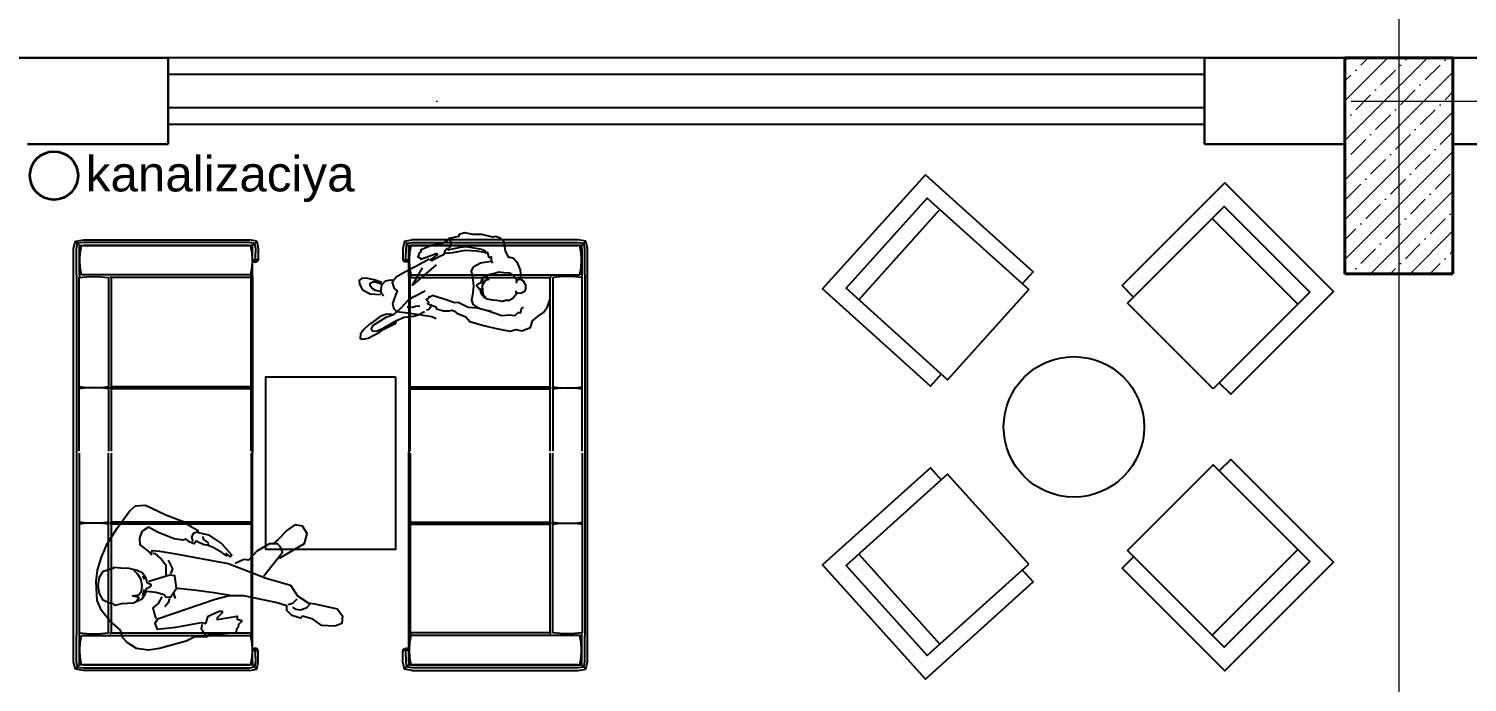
# Model space of a CAD drawing. Header units: millimetres. Extents: x 1531071 to 1560283, y -701792 to -691067.
# Drawn here: x 1547817 to 1548483, y -696664 to -696361 of the extents above; entities that cross this region are included whole.
import ezdxf

# ---------------------------------------------------------------- set-up
doc = ezdxf.new("R2010")
doc.units = ezdxf.units.MM
doc.header["$LTSCALE"] = 20
doc.header["$MEASUREMENT"] = 0
doc.linetypes.add('Dot & Dashed', pattern=[670.277762, 352.777767, -176.388884, 0, -141.111112])
doc.layers.add('mebel', color=21, linetype='Continuous')
doc.layers.add('PLEPO', color=8, linetype='Continuous')
for name, color, linetype, lineweight in [('OXLAR', 6, 'Continuous', 5), ('Qapi', 5, 'Continuous', 13), ('RAZMERI', 251, 'Continuous', 5), ('wall ext', 30, 'Continuous', 30)]:
    doc.layers.add(name, color=color, linetype=linetype, lineweight=lineweight)
doc.layers.add('Конструктив - Колонны_Ном._пера__202', color=7, linetype='Continuous', lineweight=0, true_color=0x38637a)
doc.layers.add('Конструктив - Колонны_Ном._пера__28', color=7, linetype='Continuous', lineweight=40, true_color=0xffe4e1)
doc.styles.add('СГЕНЕРИР_СТИЛЬ_1', font='arial.ttf')

# ---------------------------------------------------------------- blocks, each defined once
blk = doc.blocks.new('M_DFURN_FURN_3D SOFA - 1-SEAT_P')
at = {"color": 0, "linetype": 'ByBlock', "lineweight": -2}
blk.add_line((0.222216, 0.394416), (0.222216, -0.394416), dxfattribs=at)
blk.add_lwpolyline([(0.944418, 0.394416), (0.944418, 0.499968), (0, 0.499968), (0, -0.499968), (0.944418, -0.499968), (0.944418, -0.394416)], dxfattribs=at)
blk.add_lwpolyline([(0.999972, -0.394416), (0.999972, 0.394416), (0.111108, 0.394416), (0.111108, -0.394416)], close=True, dxfattribs=at)
at = {"layer": 'Defpoints', "color": 0, "linetype": 'ByBlock', "lineweight": -2}
for p in [(0, 0.499968), (0, -0.499968)]:
    blk.add_point(p, dxfattribs=at)
blk = doc.blocks.new('werr')
at = {"layer": 'mebel'}
for p, q in [((1475466.6, -813383.8), (1475475.3, -813349.8)), ((1475475.3, -813349.8), (1475511.7, -813343.3)), ((1475475.3, -813349.8), (1475477.9, -813352.8)), ((1475477.9, -813352.8), (1475493, -813370.2)), ((1475480.1, -813383.9), (1475484.2, -813360)), ((1475511.6, -813356.8), (1475484.2, -813360)), ((1476281, -813356.8), (1475511.6, -813356.8)), ((1475511.7, -813343.3), (1476281.1, -813343.3)), ((1476304.7, -813360.2), (1476281, -813356.8)), ((1476314.3, -813350.7), (1476281.1, -813343.3)), ((1476311.5, -813353.5), (1476295.2, -813369.8)), ((1476304.7, -813360.2), (1476308.1, -813383.9)), ((1476311.5, -813353.5), (1476314.3, -813350.7)), ((1476314.3, -813350.7), (1476321.6, -813383.9)), ((1475466.6, -813505.5), (1475466.6, -813383.8)), ((1475480.1, -813505.5), (1475480.1, -813383.9)), ((1475493.6, -813383.9), (1475493.6, -813505.5)), ((1475493.7, -813370.4), (1475502.8, -813370.4)), ((1475493.7, -813505.5), (1475493.7, -813370.4)), ((1475495.2, -813437.9), (1475497.1, -813404.1)), ((1475497.1, -813404.1), (1475502.8, -813370.4)), ((1475502.8, -813370.4), (1476285.7, -813370.4)), ((1476281, -813370.3), (1475511.6, -813370.3)), ((1476294.6, -813370.4), (1476285.7, -813370.4)), ((1476285.7, -813370.4), (1476291.5, -813404.1)), ((1476291.5, -813404.1), (1476293.4, -813437.9)), ((1476294.6, -813382.8), (1476294.6, -813370.4)), ((1476294.6, -813430), (1476294.6, -813383.8)), ((1476294.6, -813430), (1476294.6, -813433.4)), ((1476298.5, -813436.8), (1476294.6, -813430)), ((1476308.1, -813383.9), (1476308.1, -813406.4)), ((1476308.1, -813439.6), (1476308.1, -813406.4)), ((1476317.6, -813436.8), (1476321.6, -813430)), ((1476321.6, -813383.9), (1476321.6, -813395.1)), ((1476321.6, -813395.1), (1476321.6, -813406.4)), ((1476321.6, -813406.4), (1476321.6, -813430)), ((1476321.6, -813430), (1476321.6, -813433.4)), ((1476322.4, -813433.4), (1476321.6, -813431.3)), ((1475497.1, -813471.7), (1475495.2, -813437.9)), ((1475502.8, -813505.5), (1475497.1, -813471.7)), ((1476291.5, -813471.7), (1476285.7, -813505.5)), ((1476293.4, -813437.9), (1476291.5, -813471.7)), ((1476294.6, -813433.4), (1476298.6, -813443)), ((1476294.6, -813433.5), (1476298.6, -813443)), ((1476294.6, -813513), (1476294.6, -813433.5)), ((1476298.5, -813436.8), (1476308.1, -813439.6)), ((1476298.6, -813443), (1476298.5, -813436.8)), ((1476298.6, -813443), (1476308.1, -813446.9)), ((1476303.8, -813445.1), (1476308.1, -813446.9)), ((1476317.6, -813436.8), (1476308.1, -813439.6)), ((1476308.1, -813439.6), (1476308.1, -813446.9)), ((1476308.1, -813446.9), (1476308.2, -813446.9)), ((1476308.1, -813446.9), (1476309, -813446.9)), ((1476309, -813446.9), (1476318.5, -813442.9)), ((1476317.7, -813442.9), (1476317.6, -813436.8)), ((1476318.5, -813442.9), (1476317.7, -813442.9)), ((1476322.4, -813433.4), (1476318.5, -813442.9)), ((1476321.6, -813433.4), (1476322.4, -813433.4)), ((1475466.6, -815176.2), (1475466.6, -813505.5)), ((1475480.1, -813505.5), (1475480.1, -815176.2)), ((1475492.3, -813519), (1475526.1, -813514.5)), ((1475492.3, -814322.6), (1475492.3, -813519)), ((1475493.7, -813505.5), (1475493.7, -813518.8)), ((1476285.7, -813505.5), (1475502.8, -813505.5)), ((1475526.1, -813514.5), (1475559.9, -813513)), ((1475559.9, -813513), (1475593.7, -813514.5)), ((1475593.7, -813514.5), (1475627.5, -813519)), ((1475627.5, -813519), (1475627.5, -814322.6)), ((1475634.9, -813513), (1475636.4, -813514.5)), ((1475636.4, -813514.5), (1475640.9, -813519)), ((1476288.7, -813519), (1475640.9, -813519)), ((1475640.9, -813519), (1475640.9, -814322.6)), ((1476287.4, -813507.7), (1476287.4, -813513)), ((1476288.7, -813519), (1476293.2, -813514.5)), ((1476288.7, -814322.6), (1476288.7, -813519)), ((1476293.2, -813514.5), (1476294.7, -813513)), ((1476294.7, -813513), (1476294.7, -814328.5)), ((1475526.1, -814029.4), (1475492.3, -814024.9)), ((1475526.1, -814029.5), (1475492.3, -814034)), ((1475493.7, -814033.8), (1475493.7, -814025.1)), ((1475559.9, -814028), (1475526.1, -814029.5)), ((1475559.9, -814030.9), (1475526.1, -814029.4)), ((1475593.7, -814029.5), (1475559.9, -814028)), ((1475593.7, -814029.4), (1475559.9, -814030.9)), ((1475593, -814029.5), (1475593.7, -814029.4)), ((1475593.7, -814029.5), (1475593, -814029.5)), ((1475627.5, -814024.9), (1475593.7, -814029.4)), ((1475627.4, -814034), (1475593.7, -814029.5)), ((1475634.9, -814028), (1475636.4, -814029.5)), ((1475636.4, -814029.4), (1475634.9, -814030.9)), ((1475640.9, -814024.9), (1475636.4, -814029.4)), ((1475636.4, -814029.5), (1475640.9, -814034)), ((1476288.7, -814024.9), (1475640.9, -814024.9)), ((1476293.2, -814029.4), (1476288.7, -814024.9)), ((1476293.2, -814029.5), (1476288.7, -814034)), ((1476294.7, -814028), (1476293.2, -814029.5)), ((1476294.7, -814030.9), (1476293.2, -814029.4)), ((1476288.7, -814034), (1475640.9, -814034)), ((1475492.3, -814331.6), (1475492.3, -815162.7)), ((1475627.4, -815162.7), (1475627.4, -814331.6)), ((1475640.9, -814331.6), (1475640.9, -815162.7)), ((1476288.7, -814331.6), (1476288.7, -815162.7)), ((1476294.7, -815168.7), (1476294.7, -814325.6)), ((1475526.1, -814656.2), (1475492.3, -814651.7)), ((1475526.1, -814656.3), (1475492.3, -814660.7)), ((1475493.7, -814660.6), (1475493.7, -814651.9)), ((1475559.9, -814654.8), (1475526.1, -814656.3)), ((1475559.9, -814657.7), (1475526.1, -814656.2)), ((1475593.7, -814656.3), (1475559.9, -814654.8)), ((1475593.7, -814656.2), (1475559.9, -814657.7)), ((1475593, -814656.2), (1475593.7, -814656.2)), ((1475593.7, -814656.3), (1475593, -814656.2)), ((1475627.5, -814651.7), (1475593.7, -814656.2)), ((1475627.4, -814660.7), (1475593.7, -814656.3)), ((1475634.9, -814654.8), (1475636.4, -814656.3)), ((1475636.4, -814656.2), (1475634.9, -814657.7)), ((1475640.9, -814651.7), (1475636.4, -814656.2)), ((1475636.4, -814656.3), (1475640.9, -814660.7)), ((1476288.7, -814651.7), (1475640.9, -814651.7)), ((1476288.7, -814660.7), (1475640.9, -814660.7)), ((1476293.2, -814656.2), (1476288.7, -814651.7)), ((1476293.2, -814656.3), (1476288.7, -814660.7)), ((1476294.7, -814654.8), (1476293.2, -814656.3)), ((1476294.7, -814657.7), (1476293.2, -814656.2)), ((1475492.3, -815162.7), (1475526.1, -815167.2)), ((1475493.7, -815176.2), (1475493.7, -815162.9)), ((1475593.7, -815167.2), (1475627.4, -815162.7)), ((1475634.9, -815168.7), (1475640.9, -815162.7)), ((1475640.9, -815162.7), (1476288.7, -815162.7)), ((1476288.7, -815162.7), (1476294.7, -815168.7)), ((1475466.6, -815297.9), (1475466.6, -815176.3)), ((1475480.1, -815297.9), (1475480.1, -815176.3)), ((1475493.6, -815297.8), (1475493.6, -815176.3)), ((1475493.7, -815311.4), (1475493.7, -815176.2)), ((1475495.2, -815243.8), (1475497.1, -815210)), ((1475497.1, -815210), (1475502.8, -815176.2)), ((1475502.8, -815176.2), (1476285.7, -815176.2)), ((1475526.1, -815167.2), (1475559.9, -815168.7)), ((1475559.9, -815168.7), (1475593.7, -815167.2)), ((1476285.7, -815176.2), (1476291.5, -815210)), ((1476287.4, -815178.5), (1476286.1, -815178.5)), ((1476287.4, -815168.7), (1476287.4, -815178.5)), ((1476291.5, -815210), (1476293.4, -815243.8)), ((1476294.6, -815248.2), (1476294.6, -815168.7)), ((1475475.3, -815332), (1475466.6, -815297.9)), ((1475484.2, -815321.7), (1475480.1, -815297.9)), ((1475497.1, -815277.6), (1475495.2, -815243.8)), ((1475502.8, -815311.4), (1475497.1, -815277.6)), ((1476291.5, -815277.6), (1476285.7, -815311.4)), ((1476293.4, -815243.8), (1476291.5, -815277.6)), ((1476294.6, -815248.3), (1476298.6, -815238.7)), ((1476294.6, -815251.7), (1476298.5, -815245)), ((1476294.6, -815297.9), (1476294.6, -815248.3)), ((1476298.6, -815238.7), (1476298.5, -815245)), ((1476298.5, -815245), (1476308.1, -815242.2)), ((1476308.1, -815234.8), (1476298.6, -815238.7)), ((1476303.9, -815236.5), (1476308.1, -815234.8)), ((1476308.1, -815297.9), (1476304.7, -815321.5)), ((1476308.1, -815234.8), (1476308.2, -815234.8)), ((1476309, -815234.8), (1476308.1, -815234.8)), ((1476308.1, -815242.2), (1476308.1, -815234.8)), ((1476308.1, -815242.2), (1476317.6, -815245)), ((1476308.1, -815275.3), (1476308.1, -815242.2)), ((1476308.1, -815275.3), (1476308.1, -815297.9)), ((1476318.5, -815238.8), (1476309, -815234.8)), ((1476314.3, -815331), (1476321.6, -815297.8)), ((1476317.6, -815245), (1476321.6, -815251.7)), ((1476318.5, -815238.8), (1476317.7, -815238.8)), ((1476322.4, -815248.4), (1476318.5, -815238.8)), ((1476322.4, -815248.4), (1476321.6, -815250.4)), ((1476321.6, -815248.4), (1476322.4, -815248.4)), ((1476321.6, -815251.7), (1476321.6, -815248.4)), ((1476321.6, -815297.8), (1476321.6, -815251.7)), ((1475475.3, -815332), (1475477.9, -815329)), ((1475511.7, -815338.4), (1475475.3, -815332)), ((1475477.9, -815329), (1475484.2, -815321.7)), ((1475490.4, -815314.5), (1475484.2, -815321.7)), ((1475484.2, -815321.7), (1475511.6, -815324.9)), ((1475490.4, -815314.5), (1475493, -815311.5)), ((1476294.6, -815311.4), (1475493.7, -815311.4)), ((1476285.7, -815311.4), (1475502.8, -815311.4)), ((1475511.6, -815311.4), (1476281, -815311.4)), ((1475511.6, -815324.9), (1476281, -815324.9)), ((1476281.1, -815338.4), (1475511.7, -815338.4)), ((1476281, -815324.9), (1476304.7, -815321.5)), ((1476281.1, -815338.4), (1476314.3, -815331)), ((1476294.6, -815298.9), (1476294.6, -815311.4)), ((1476298, -815314.7), (1476295.2, -815311.9)), ((1476304.7, -815321.5), (1476298, -815314.7)), ((1476304.7, -815321.5), (1476311.5, -815328.2)), ((1476314.3, -815331), (1476311.5, -815328.2))]:
    blk.add_line(p, q, dxfattribs=at)

msp = doc.modelspace()

# ---------------------------------------------------------------- hatches: boundary and pattern name
at = {"layer": 'Конструктив - Колонны_Ном._пера__202', "linetype": 'Continuous'}
h = msp.add_hatch(dxfattribs=at)
h.set_pattern_fill('ЖЕЛЕЗОБЕТОН__ГОСТ_', color=1, scale=0.1, style=0, pattern_type=2)
h.set_pattern_definition([(45, (1539827.054, -704387.138), (-9.192387, 9.192387), []), (45, (1539822.458, -704382.542), (-9.192387, 9.192387), [9.749999, -3.25, 0, -3.25])])
h.paths.add_polyline_path([(1548426.14, -696474.89), (1548476.14, -696474.89), (1548476.14, -696374.89), (1548426.14, -696374.89)])

# ---------------------------------------------------------------- linework, layer by layer
at = {"color": 0, "lineweight": 30, "ltscale": 0.5}
for p, q in [((1547881.14, -696374.89), (1547721.14, -696374.89)), ((1547881.14, -696414.89), (1547881.14, -696374.89)), ((1548541.14, -696374.89), (1548361.14, -696374.89)), ((1548361.14, -696414.89), (1548361.14, -696374.89)), ((1547881.14, -696414.89), (1547816.14, -696414.89)), ((1548426.14, -696414.89), (1548361.14, -696414.89)), ((1548541.14, -696414.89), (1548476.14, -696414.89))]:
    msp.add_line(p, q, dxfattribs=at)
at = {"color": 5}
for p, q in [((1548361.14, -696374.89), (1547881.29, -696374.89)), ((1547881.29, -696405.83), (1547881.29, -696374.89)), ((1548361.14, -696405.83), (1548361.14, -696374.89)), ((1548361.14, -696382.63), (1547881.29, -696382.63)), ((1548361.14, -696398.1), (1547881.29, -696398.1)), ((1548361.14, -696405.83), (1547881.29, -696405.83))]:
    msp.add_line(p, q, dxfattribs=at)
at = {"ltscale": 0.5}
msp.add_lwpolyline([(1547986.43, -696522.56), (1547986.43, -696602.56), (1547926.43, -696602.56), (1547926.43, -696522.56)], close=True, dxfattribs=at)
at = {"layer": 'OXLAR', "color": 6, "linetype": 'Dot & Dashed', "ltscale": 0.15}
for p, q in [((1548451.14, -695853.34), (1548451.14, -699157.01)), ((1544407.16, -696394.89), (1550298.33, -696394.89))]:
    msp.add_line(p, q, dxfattribs=at)
at = {"layer": 'PLEPO', "color": 1}
for p, q in [((1548011.4, -696459.21, -45.43), (1548012.19, -696460.16, -45.43)), ((1548012.19, -696460.16, -45.43), (1548012.03, -696461.9, -45.43)), ((1548012.03, -696461.9, -45.43), (1548011.24, -696463.17, -45.43)), ((1548026.98, -696477.24, -45.43), (1548026.21, -696479.43, -45.43)), ((1548025.9, -696481.69, -45.43), (1548026.44, -696483.94, -45.43)), ((1547991.91, -696490.23, -45.43), (1547993.18, -696490.23, -45.43)), ((1547993.18, -696490.23, -45.43), (1547994.45, -696490.39, -45.43)), ((1547994.45, -696490.39, -45.43), (1547995.71, -696489.92, -45.43)), ((1547995.71, -696489.92, -45.43), (1547997.77, -696489.76, -45.43)), ((1548001.73, -696491.5, -45.43), (1548000.78, -696491.66, -45.43)), ((1548002.69, -696490.55, -45.43), (1548001.73, -696491.5, -45.43)), ((1548001.89, -696488.81, -45.43), (1548002.69, -696489.6, -45.43)), ((1548002.69, -696489.6, -45.43), (1548002.69, -696490.55, -45.43)), ((1547897.76, -696597.97, -45.43), (1547897.2, -696596.52, -45.43)), ((1547899.33, -696598.98, -45.43), (1547897.76, -696597.97, -45.43)), ((1547900.11, -696599.76, -45.43), (1547899.33, -696598.98, -45.43)), ((1547899.55, -696600.43, -45.43), (1547900.11, -696599.76, -45.43)), ((1547870.44, -696616.47, -45.43), (1547869.55, -696614.68, -45.43)), ((1547869.55, -696623.92, -45.43), (1547870.29, -696621.09, -45.43)), ((1547893.07, -696621.33, -45.43), (1547885.57, -696620.66, -45.43)), ((1547902.34, -696622.65, -45.43), (1547893.07, -696621.33, -45.43)), ((1547909.84, -696623.75, -45.43), (1547902.34, -696622.65, -45.43))]:
    msp.add_line(p, q, dxfattribs=at)
at = {"layer": 'PLEPO', "color": 1, "elevation": -45.43}
for points in [[(1548044.67, -696477.25), (1548044.35, -696472.98), (1548043.08, -696470.13), (1548041.18, -696467.76), (1548039.6, -696467.28), (1548038.96, -696467.28), (1548037.38, -696464.43), (1548036.74, -696460.16), (1548035, -696458.26), (1548034.37, -696458.26), (1548032.94, -696457.63), (1548031.52, -696457.94), (1548026.45, -696456.68), (1548022.49, -696456.68), (1548018.37, -696455.89), (1548015.99, -696456.68), (1548015.68, -696457.63), (1548011.24, -696458.58), (1548010.45, -696459.68), (1548007.75, -696460.95), (1548003.48, -696461.58), (1547998.09, -696463.96), (1547998.41, -696464.59), (1547997.46, -696465.22), (1547997.3, -696466.02), (1547996.82, -696466.96), (1547997.46, -696467.44), (1547998.09, -696467.44), (1547998.25, -696468.07), (1548005.38, -696465.54), (1548005.85, -696466.02), (1548002.53, -696468.39), (1548003.32, -696468.71), (1548006.65, -696466.81), (1548009.02, -696465.86), (1548009.66, -696463.96), (1548010.61, -696463.17), (1548010.92, -696463.8), (1548016.63, -696462.53), (1548019.16, -696462.22), (1548026.29, -696463.48), (1548027.87, -696464.12), (1548028.03, -696465.22), (1548028.98, -696464.91), (1548029.62, -696467.28), (1548030.72, -696466.96), (1548030.72, -696468.86), (1548031.36, -696469.97)], [(1548027.87, -696465.07), (1548023.91, -696464.43), (1548018.53, -696464.12), (1548012.82, -696465.22), (1548009.5, -696465.54)], [(1548002.05, -696468.07), (1547996.19, -696471.4), (1547990.8, -696474.09), (1547986.84, -696476.46), (1547984.94, -696478.84), (1547985.89, -696481.69), (1547987.32, -696482.79), (1547985.89, -696486.43), (1547985.1, -696488.81), (1547985.58, -696490.71), (1547987, -696492.29), (1547990.96, -696492.76), (1547995.24, -696493.4), (1548003.32, -696494.66), (1548005.38, -696495.61)], [(1548005.38, -696470.76), (1547994.29, -696480.1), (1547999.04, -696472.19)], [(1548030.57, -696469.18), (1548025.81, -696469.97), (1548022.49, -696471.87), (1548021.54, -696473.45), (1548022.17, -696476.15), (1548022.65, -696480.58), (1548022.17, -696484.85), (1548021.7, -696487.07), (1548022.33, -696488.97), (1548023.28, -696489.76), (1548025.97, -696491.18), (1548028.67, -696491.66), (1548030.72, -696491.97)], [(1547980.19, -696478.99), (1547976.55, -696477.73), (1547972.9, -696476.94), (1547970.69, -696477.09), (1547969.58, -696478.04), (1547969.73, -696479.63), (1547971.16, -696482.32), (1547974.8, -696484.22), (1547979.56, -696484.53)], [(1547979.56, -696483.11), (1547977.18, -696482.63), (1547975.44, -696481.53), (1547974.8, -696480.42), (1547974.8, -696479.15), (1547976.39, -696478.52), (1547979.08, -696479.15), (1547980.35, -696479.63)], [(1547980.98, -696485.17), (1547979.87, -696483.74), (1547979.87, -696482.32), (1547980.19, -696479.94), (1547981.77, -696478.2), (1547984.47, -696477.73), (1547985.42, -696477.89)], [(1548028.51, -696485.96), (1548027.24, -696484.85), (1548026.92, -696482.79), (1548026.76, -696480.1), (1548028.19, -696477.89), (1548029.62, -696477.41), (1548028.98, -696477.25), (1548028.67, -696476.15), (1548029.62, -696475.35)], [(1548000.25, -696482.95), (1547998.83, -696483.58), (1547996.61, -696484.85), (1547994.39, -696485.8), (1547992.17, -696487.22), (1547989.16, -696490.71), (1547985.52, -696493.87), (1547982.03, -696495.14), (1547975.86, -696498.94), (1547975.22, -696500.36), (1547975.86, -696501.31), (1547977.6, -696501.47), (1547981.08, -696499.89), (1547983.94, -696498.15), (1547986.95, -696496.56), (1547990.43, -696494.98), (1547995.02, -696494.51), (1547997.24, -696493.71), (1547999.94, -696492.29)], [(1548045.56, -696490.39), (1548044.61, -696491.18), (1548044.29, -696492.92), (1548043.18, -696492.92), (1548041.76, -696494.35), (1548039.22, -696494.03), (1548035.74, -696494.35), (1548029.08, -696491.97), (1548024.49, -696490.87), (1548020.05, -696490.55), (1548015.46, -696488.17), (1548013.72, -696488.33), (1548009.44, -696486.75), (1548003.42, -696485.01), (1548002.63, -696485.48), (1548001.84, -696485.48), (1548001.68, -696486.28), (1548000.73, -696486.75), (1548001.84, -696488.02), (1548001.36, -696488.65), (1548005.16, -696490.23), (1548005.48, -696491.18), (1548008.65, -696491.97), (1548011.34, -696491.97), (1548012.77, -696491.66), (1548013.72, -696492.13), (1548014.83, -696493.08), (1548019.1, -696494.82), (1548020.85, -696497.04), (1548027.18, -696498.78), (1548033.84, -696500.36), (1548039.54, -696501.47), (1548042.39, -696500.68), (1548044.93, -696501.31), (1548049.04, -696499.73), (1548049.84, -696496.72), (1548052.53, -696494.51), (1548055.06, -696492.76), (1548056.81, -696490.23), (1548058.07, -696486.59), (1548058.07, -696484.38)], [(1547984.89, -696493.71), (1547982.35, -696493.56), (1547979.34, -696494.66), (1547976.33, -696497.04), (1547974.27, -696498.3), (1547971.74, -696500.68), (1547970.31, -696502.74), (1547970.15, -696504.79), (1547971.42, -696505.11), (1547973.8, -696504.64), (1547976.81, -696503.21), (1547978.87, -696502.1), (1547981.08, -696500.52), (1547985.04, -696498.46), (1547986.47, -696497.83), (1547987.1, -696496.72)], [(1547932.79, -696606.55), (1547944.26, -696599.72), (1547945.58, -696595.09), (1547943.38, -696591.78), (1547939.85, -696591.12), (1547936.1, -696593.77), (1547932.12, -696597.96), (1547929.92, -696599.72)], [(1547894.61, -696594.43), (1547892.85, -696595.09), (1547891.96, -696596.85), (1547892.63, -696598.84)], [(1547925.5, -696614.71), (1547931.46, -696607.22), (1547934.11, -696603.69), (1547933.23, -696601.26), (1547931.9, -696599.94), (1547928.15, -696599.94), (1547922.19, -696603.25), (1547918.44, -696607.44), (1547916.24, -696607.22), (1547912.26, -696608.98)], [(1547880.27, -696614.49), (1547880.27, -696610.08), (1547877.62, -696606.55), (1547875.19, -696604.35), (1547874.31, -696604.57)], [(1547866.4, -696626.65), (1547867.7, -696624.79), (1547864.72, -696624.05), (1547867.7, -696623.49), (1547868.82, -696621.81), (1547869.19, -696619.58), (1547868.64, -696616.41), (1547866.96, -696613.81), (1547865.28, -696612.32)], [(1547882.48, -696613.83), (1547883.36, -696611.41), (1547881.37, -696607.44)], [(1547871.22, -696621.77), (1547875.42, -696622.21), (1547879.39, -696623.31), (1547880.05, -696624.41), (1547882.26, -696624.63), (1547885.12, -696620.44), (1547884.24, -696614.71), (1547882.04, -696614.49), (1547872.33, -696617.36)], [(1547875.64, -696634.55), (1547874.75, -696631.47), (1547874.31, -696629.48), (1547876.74, -696627.5), (1547878.5, -696624.41)], [(1547881.81, -696625.29), (1547881.15, -696627.28), (1547879.61, -696629.04)], [(1547883.58, -696622.43), (1547884.46, -696625.29)], [(1547940.73, -696625.51), (1547938.74, -696627.5), (1547936.76, -696628.16)], [(1547947.13, -696627.5), (1547945.14, -696629.7), (1547942.49, -696630.59), (1547940.51, -696630.37), (1547938.96, -696629.26)], [(1547896.92, -696637.2), (1547896.48, -696639.18), (1547898.59, -696642.38)]]:
    msp.add_lwpolyline(points, dxfattribs=at)
for points in [[(1548024.1, -696480.16), (1548025.08, -696479.45), (1548026.13, -696478.99), (1548026.61, -696476.94), (1548028.19, -696475.51), (1548032.47, -696474.56), (1548034.37, -696473.93), (1548036.59, -696474.25), (1548039.28, -696474.4), (1548041.34, -696475.83), (1548042.29, -696477.25), (1548042.45, -696478.84), (1548042.76, -696477.73), (1548044.35, -696477.41), (1548045.62, -696478.2), (1548046.73, -696480.1), (1548046.73, -696481.84), (1548046.25, -696483.11), (1548044.82, -696483.9), (1548042.92, -696484.06), (1548042.13, -696483.11), (1548042.13, -696484.69), (1548040.86, -696486.28), (1548039.12, -696487.22), (1548037.38, -696487.22), (1548035.95, -696487.7), (1548033.42, -696487.22), (1548031.52, -696487.07), (1548028.98, -696486.59), (1548027.56, -696485.8), (1548026.13, -696484.22), (1548025.81, -696482.16), (1548025.11, -696481.77), (1548024.06, -696480.66)], [(1547848.5, -696612.07), (1547850.26, -696606.11), (1547852.91, -696599.94), (1547857.54, -696592.67), (1547863.28, -696584.73), (1547866.15, -696582.3), (1547870.78, -696582.08), (1547880.05, -696586.49), (1547887.77, -696589.36), (1547891.52, -696591.78), (1547894.83, -696593.55), (1547895.05, -696594.65), (1547899.91, -696595.75), (1547906.09, -696599.94), (1547910.72, -696605.23), (1547910.06, -696605.89), (1547908.07, -696604.35), (1547908.29, -696605.45), (1547906.09, -696603.91), (1547901.67, -696601.48), (1547899.25, -696600.6), (1547897.92, -696600.38), (1547895.72, -696599.5), (1547894.17, -696598.62), (1547893.29, -696599.94), (1547891.3, -696599.06), (1547889.54, -696597.74), (1547887.99, -696598.18), (1547884.02, -696597.52), (1547876.3, -696594.43), (1547872.11, -696592.22), (1547869.02, -696594.21), (1547867.91, -696597.3), (1547868.13, -696600.38), (1547872.55, -696603.69), (1547873.43, -696604.79), (1547873.87, -696603.03), (1547877.4, -696603.25), (1547883.8, -696604.35), (1547908.95, -696608.98), (1547918.22, -696612.51), (1547926.61, -696615.81), (1547937.86, -696619.12), (1547941.17, -696623.97), (1547946.02, -696627.28), (1547949.11, -696627.72), (1547959.47, -696630.05), (1547961.91, -696633.23), (1547961.69, -696636.76), (1547958.38, -696638.08), (1547952.42, -696637.64), (1547948.23, -696634.77), (1547943.38, -696633.45), (1547942.49, -696634.33), (1547938.52, -696633.01), (1547936.1, -696630.81), (1547936.1, -696628.6), (1547931.02, -696627.06), (1547916.24, -696623.97), (1547909.4, -696623.97), (1547903, -696625.74), (1547876.3, -696634.77), (1547874.97, -696636.76), (1547876.08, -696639.4), (1547884.68, -696638.52), (1547896.6, -696636.32), (1547898.58, -696636.76), (1547899.69, -696633.45), (1547904.76, -696631.03), (1547906.09, -696631.03), (1547906.31, -696631.69), (1547903.88, -696634.11), (1547903.88, -696634.99), (1547913.15, -696633.45), (1547913.15, -696634.77), (1547915.35, -696635.44), (1547914.91, -696636.1), (1547913.81, -696637.2), (1547913.59, -696638.52), (1547912.93, -696639.18), (1547912.49, -696641.17), (1547906.75, -696641.61), (1547899.69, -696641.83), (1547899.25, -696642.93), (1547893.51, -696642.93), (1547889.54, -696644.92), (1547877.18, -696648.44), (1547872.11, -696649.1), (1547866.59, -696648.44), (1547862.18, -696645.58), (1547860.19, -696643.37), (1547859.09, -696639.85), (1547854.01, -696635.44), (1547850.26, -696630.81), (1547848.28, -696626.18), (1547847.83, -696617.36)], [(1547872.99, -696619.78), (1547871.03, -696620.68), (1547870.56, -696623.09), (1547869.02, -696625.51), (1547865.23, -696627.34), (1547859.53, -696627.72), (1547856.44, -696628.38), (1547855.78, -696627.72), (1547853.79, -696627.28), (1547851.14, -696625.96), (1547849.38, -696622.87), (1547848.72, -696619.34), (1547849.38, -696615.37), (1547851.14, -696612.51), (1547854.67, -696611.41), (1547856, -696611.18), (1547856, -696610.74), (1547859.31, -696610.96), (1547863.06, -696611.18), (1547866.81, -696612.07), (1547869.24, -696613.17), (1547870.78, -696615.15), (1547871.26, -696617.58), (1547873.13, -696618.72)]]:
    msp.add_lwpolyline(points, close=True, dxfattribs=at)
at = {"layer": 'Qapi'}
for p, q in [((1547881.25, -696385.14), (1547881.29, -696395.58)), ((1547881.29, -696395.58), (1547881.25, -696385.14)), ((1547881.29, -696395.58), (1547881.25, -696385.14)), ((1547881.29, -696395.58), (1547881.25, -696385.14)), ((1547881.25, -696385.14), (1547881.29, -696395.58)), ((1547881.25, -696385.14), (1547881.29, -696395.58)), ((1547881.31, -696385.14), (1547881.27, -696395.58)), ((1547881.31, -696385.14), (1547881.27, -696395.58)), ((1547881.27, -696395.58), (1547881.31, -696385.14)), ((1547881.27, -696395.58), (1547881.31, -696385.14)), ((1547881.27, -696395.58), (1547881.31, -696385.14)), ((1547881.31, -696385.14), (1547881.27, -696395.58)), ((1547881.31, -696385.14), (1547881.27, -696395.58))]:
    msp.add_line(p, q, dxfattribs=at)
at = {"layer": 'wall ext', "color": 4, "lineweight": 35, "ltscale": 0.5}
msp.add_circle((1547828.33, -696429.43), 11.16, dxfattribs=at)
at = {"layer": 'wall ext', "color": 0, "lineweight": -3, "ltscale": 0.5}
msp.add_circle((1548300.61, -696545.77), 32.52, dxfattribs=at)
at = {"layer": 'Конструктив - Колонны_Ном._пера__28', "color": 0, "linetype": 'Continuous'}
for p, q in [((1548476.14, -696374.89), (1548426.14, -696374.89)), ((1548426.14, -696374.89), (1548426.14, -696474.89)), ((1548476.14, -696474.89), (1548476.14, -696374.89)), ((1548426.14, -696474.89), (1548476.14, -696474.89))]:
    msp.add_line(p, q, dxfattribs=at)

# ---------------------------------------------------------------- block references
at = {"layer": 'mebel', "yscale": 71.16548089915068, "zscale": 71.16548089915068}
for p, xscale, rotation in [((1548208.01, -696455.46), -71.1654808991507, 137.9942536860045), ((1548395.6, -696457.98), -71.16548089915068, 45.01970538490981), ((1548395.6, -696633.55), 71.16548089915068, 134.9802946150902), ((1548208.01, -696636.08), 71.16548089915068, 42.00574631399552)]:
    msp.add_blockref('M_DFURN_FURN_3D SOFA - 1-SEAT_P', p, dxfattribs=dict(at, xscale=xscale, rotation=rotation))
at = {"layer": 'wall ext', "color": 0, "lineweight": -3, "yscale": 0.1, "zscale": 0.1}
for p, xscale in [((1400290.78, -615124.77), 0.1), ((1695622.09, -615124.77), -0.1)]:
    msp.add_blockref('werr', p, dxfattribs=dict(at, xscale=xscale))

# ---------------------------------------------------------------- texts
at = {"layer": 'RAZMERI', "color": 4, "style": 'СГЕНЕРИР_СТИЛЬ_1'}
msp.add_text('kanalizaciya', height=16.3549, dxfattribs=at).set_placement((1547843.07, -696436.74))

doc.saveas('drawing.dxf')
